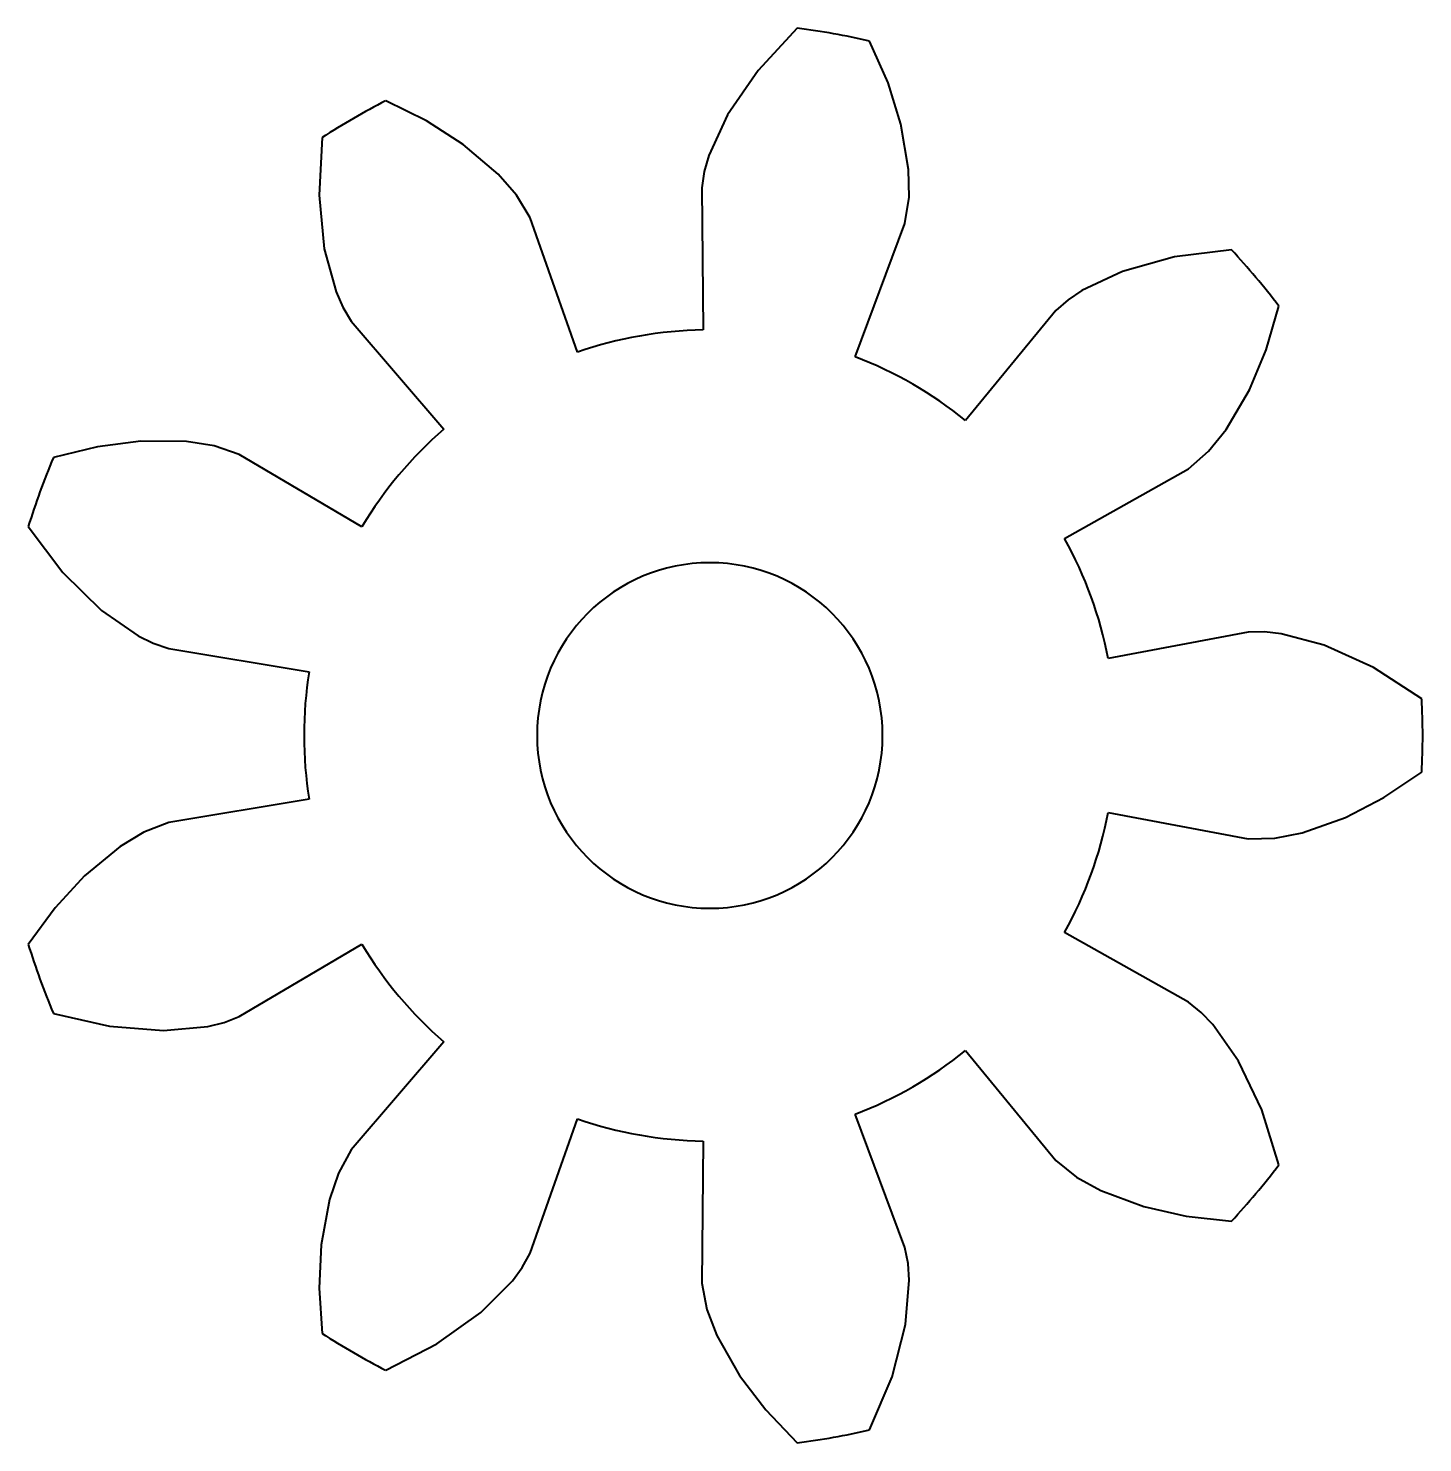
# Model space of a CAD drawing. Header units: inches. Extents: x -1.58 to 1.65, y -1.64 to 1.64.
import ezdxf

# ---------------------------------------------------------------- set-up
doc = ezdxf.new("R2010")
doc.units = ezdxf.units.IN
doc.header["$MEASUREMENT"] = 0
doc.layers.add('Visible', color=7, linetype='Continuous', lineweight=40)

msp = doc.modelspace()

# ---------------------------------------------------------------- linework, layer by layer
at = {"layer": 'Visible'}
for p, q in [((-0.0189, 1.2684, 1), (-0.0158, 0.9391, 1)), ((-0.3063, 0.8878, 1), (-0.4161, 1.1984, 1)), ((0.336, 0.877, 1), (0.4516, 1.1855, 1)), ((0.8009, 0.9838, 1), (0.5915, 0.7295, 1)), ((-0.8298, 0.9595, 1), (-0.6157, 0.7092, 1)), ((-0.8054, 0.4832, 1), (-1.0891, 0.6506, 1)), ((0.8212, 0.4559, 1), (1.108, 0.6178, 1)), ((1.2459, 0.2389, 1), (0.9221, 0.1786, 1)), ((-1.2525, 0.2016, 1), (-0.9275, 0.1475, 1)), ((-0.9275, -0.1475, 1), (-1.2525, -0.2016, 1)), ((0.9221, -0.1786, 1), (1.2459, -0.2389, 1)), ((1.108, -0.6178, 1), (0.8212, -0.4559, 1)), ((-1.0891, -0.6506, 1), (-0.8054, -0.4832, 1)), ((-0.6157, -0.7092, 1), (-0.8298, -0.9595, 1)), ((0.5915, -0.7295, 1), (0.8009, -0.9838, 1)), ((0.4516, -1.1855, 1), (0.336, -0.877, 1)), ((-0.4161, -1.1984, 1), (-0.3063, -0.8878, 1)), ((-0.0158, -0.9391, 1), (-0.0189, -1.2684, 1))]:
    msp.add_line(p, q, dxfattribs=at)
for points in [[(0.2025, 1.6375, 0), (0.1116, 1.54, 0), (0.0408, 1.4369, 0), (-0.0025, 1.3431, 0), (-0.0132, 1.3058, 0), (-0.0189, 1.2684, 0)], [(0.4516, 1.1855, 0), (0.4612, 1.2464, 0), (0.4599, 1.3107, 0), (0.4423, 1.4157, 0), (0.4124, 1.5116, 0), (0.3698, 1.608, 0)], [(-0.4161, 1.1984, 0), (-0.4478, 1.2512, 0), (-0.4902, 1.2997, 0), (-0.5711, 1.3688, 0), (-0.6557, 1.423, 0), (-0.7503, 1.4695, 0)], [(-0.8975, 1.3846, 0), (-0.9044, 1.2515, 0), (-0.8924, 1.1269, 0), (-0.8652, 1.0273, 0), (-0.8495, 0.9918, 0), (-0.8298, 0.9595, 0)], [(1.2077, 1.1243, 0), (1.0754, 1.108, 0), (0.9548, 1.0745, 0), (0.8614, 1.0305, 0), (0.8292, 1.0088, 0), (0.8009, 0.9838, 0)], [(1.108, 0.6178, 0), (1.1544, 0.6583, 0), (1.1949, 0.7084, 0), (1.2489, 0.8002, 0), (1.2875, 0.8929, 0), (1.3169, 0.9941, 0)], [(-1.0891, 0.6506, 0), (-1.1473, 0.6706, 0), (-1.211, 0.6806, 0), (-1.3174, 0.6815, 0), (-1.417, 0.6686, 0), (-1.5194, 0.6434, 0)], [(-1.5775, 0.4838, 0), (-1.4972, 0.3773, 0), (-1.4079, 0.2896, 0), (-1.3231, 0.2308, 0), (-1.2882, 0.2137, 0), (-1.2525, 0.2016, 0)], [(1.6478, 0.085, 0), (1.536, 0.1575, 0), (1.4221, 0.2094, 0), (1.3223, 0.2357, 0), (1.2836, 0.2398, 0), (1.2459, 0.2389, 0)], [(1.2459, -0.2389, 0), (1.3075, -0.2378, 0), (1.3707, -0.2253, 0), (1.471, -0.1898, 0), (1.5602, -0.1436, 0), (1.6478, -0.085, 0)], [(-1.2525, -0.2016, 0), (-1.31, -0.2238, 0), (-1.3651, -0.257, 0), (-1.4472, -0.3248, 0), (-1.5152, -0.3987, 0), (-1.5775, -0.4838, 0)], [(1.3169, -0.9941, 0), (1.2779, -0.8667, 0), (1.224, -0.7537, 0), (1.1644, -0.6694, 0), (1.1375, -0.6414, 0), (1.108, -0.6178, 0)], [(-1.5194, -0.6434, 0), (-1.3895, -0.6733, 0), (-1.2647, -0.6831, 0), (-1.1619, -0.6737, 0), (-1.1242, -0.6644, 0), (-1.0891, -0.6506, 0)], [(-0.8298, -0.9595, 0), (-0.8597, -1.0135, 0), (-0.8805, -1.0744, 0), (-0.8999, -1.179, 0), (-0.9045, -1.2794, 0), (-0.8975, -1.3846, 0)], [(0.8009, -0.9838, 0), (0.8488, -1.0226, 0), (0.9052, -1.0537, 0), (1.0049, -1.0909, 0), (1.1029, -1.1129, 0), (1.2077, -1.1243, 0)], [(-0.7503, -1.4695, 0), (-0.6316, -1.4089, 0), (-0.5297, -1.3363, 0), (-0.457, -1.2629, 0), (-0.4342, -1.2316, 0), (-0.4161, -1.1984, 0)], [(0.3698, -1.608, 0), (0.4218, -1.4853, 0), (0.4531, -1.3641, 0), (0.4617, -1.2612, 0), (0.459, -1.2225, 0), (0.4516, -1.1855, 0)], [(-0.0189, -1.2684, 0), (-0.0071, -1.3289, 0), (0.0161, -1.389, 0), (0.0685, -1.4816, 0), (0.1295, -1.5614, 0), (0.2025, -1.6375, 0)]]:
    msp.add_polyline3d(points, dxfattribs=at)
at = {"layer": 'Visible', "extrusion": (0, 0, -1)}
msp.add_circle((0, 0, -1), 0.4, dxfattribs=at)
at = {"layer": 'Visible'}
for radius, start, end in [(1.65, 77.0486, 82.9514), (1.65, 117.0486, 122.9514), (1.65, 37.0486, 42.9514), (0.9392, 90.9636, 109.0364), (0.9392, 50.9636, 69.0364), (0.9392, 130.9636, 149.0364), (1.65, 157.0486, 162.9514), (0.9392, 10.9636, 29.0364), (0.9392, 170.9636, 189.0364), (1.65, 357.0486, 2.9514), (0.9392, 330.9636, 349.0364), (1.65, 197.0486, 202.9514), (0.9392, 210.9636, 229.0364), (0.9392, 290.9636, 309.0364), (0.9392, 250.9636, 269.0364), (1.65, 317.0486, 322.9514), (1.65, 237.0486, 242.9514), (1.65, 277.0486, 282.9514)]:
    msp.add_arc((0, 0, 1), radius, start, end, dxfattribs=at)

doc.saveas('drawing.dxf')
